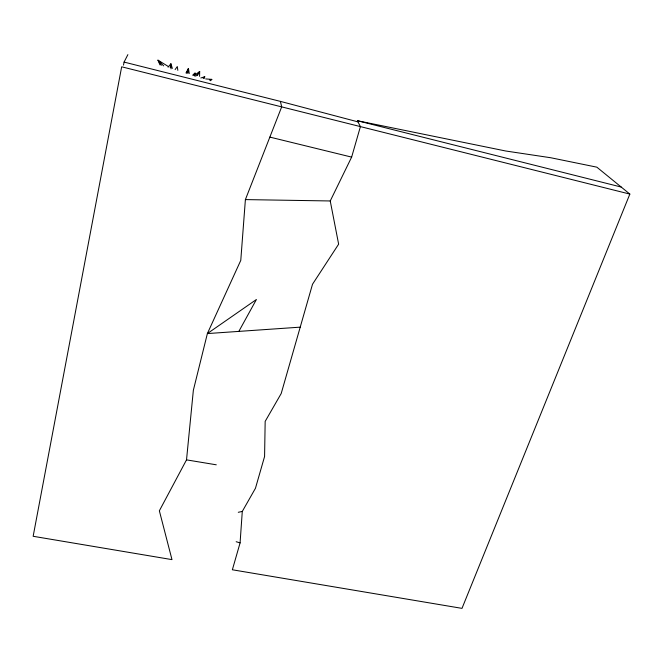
<?xml version="1.0" encoding="UTF-8"?>
<svg xmlns="http://www.w3.org/2000/svg" width="663" height="663" viewBox="0 0 663 663"><rect width="100%" height="100%" fill="white"/><g stroke="black" fill="none" stroke-linecap="round" stroke-linejoin="round"><path stroke-width="0.99" d="M199.58 76.353L199.679 71.538L194.905 74.936M240.081 542.898L242.285 511.43L255.454 488.275L264.578 456.509L265.167 421.386L281.195 393.54L312.513 284.245L338.636 244.166L330.24 200.964L351.639 157.114L360.415 126.6L357.39 120.732L505.67 150.99L550.704 157.736L596.849 167.167L629.85 194.085L461.995 608.369L232.365 569.774L240.081 542.898L236.169 541.712M123.5 65.123L124.08 62.09L280.399 101.381L281.684 106.884L245.393 199.596L240.777 260.377L207.378 333.572L193.356 390.283L186.518 459.865L159.36 510.8L171.982 559.622L33.15 536.284L121.669 66.806L629.85 194.085M194.814 76.162L195.063 73.087L192.784 75.085M187.902 73.411L188.416 68.463L185.988 72.98M170.209 67.518L170.897 63.756L168.087 67.178M204.154 78.566L204.759 76.784L200.806 77.969M186.717 73.261L188.416 68.463L189.253 73.51M194.317 74.894L195.063 73.087L193.198 75.383M124.08 62.09L127.876 54.631M238.837 331.401L256.407 299.51L207.378 333.572L300.215 327.149M197.425 75.541L199.679 71.538L195.792 76.146M175.115 69.557L177.303 66.565L177.825 70.353M203.243 78.184L204.759 76.784L203.011 77.869M210.328 80.737L211.828 79.386L205.696 78.922M209.939 80.157L211.828 79.386L209.964 79.883M238.29 512.292L242.285 511.43M245.393 199.596L330.24 200.964M186.518 459.865L216.279 464.804M269.858 137.1L351.639 157.114M357.39 120.732L621.223 187.049M280.399 101.381L357.979 121.868M168.443 66.565L157.951 60.159L159.949 64.866M163.686 65.886L157.951 60.159L161.316 65.355M172.355 68.43L170.897 63.756L171.029 68.894"/></g></svg>
